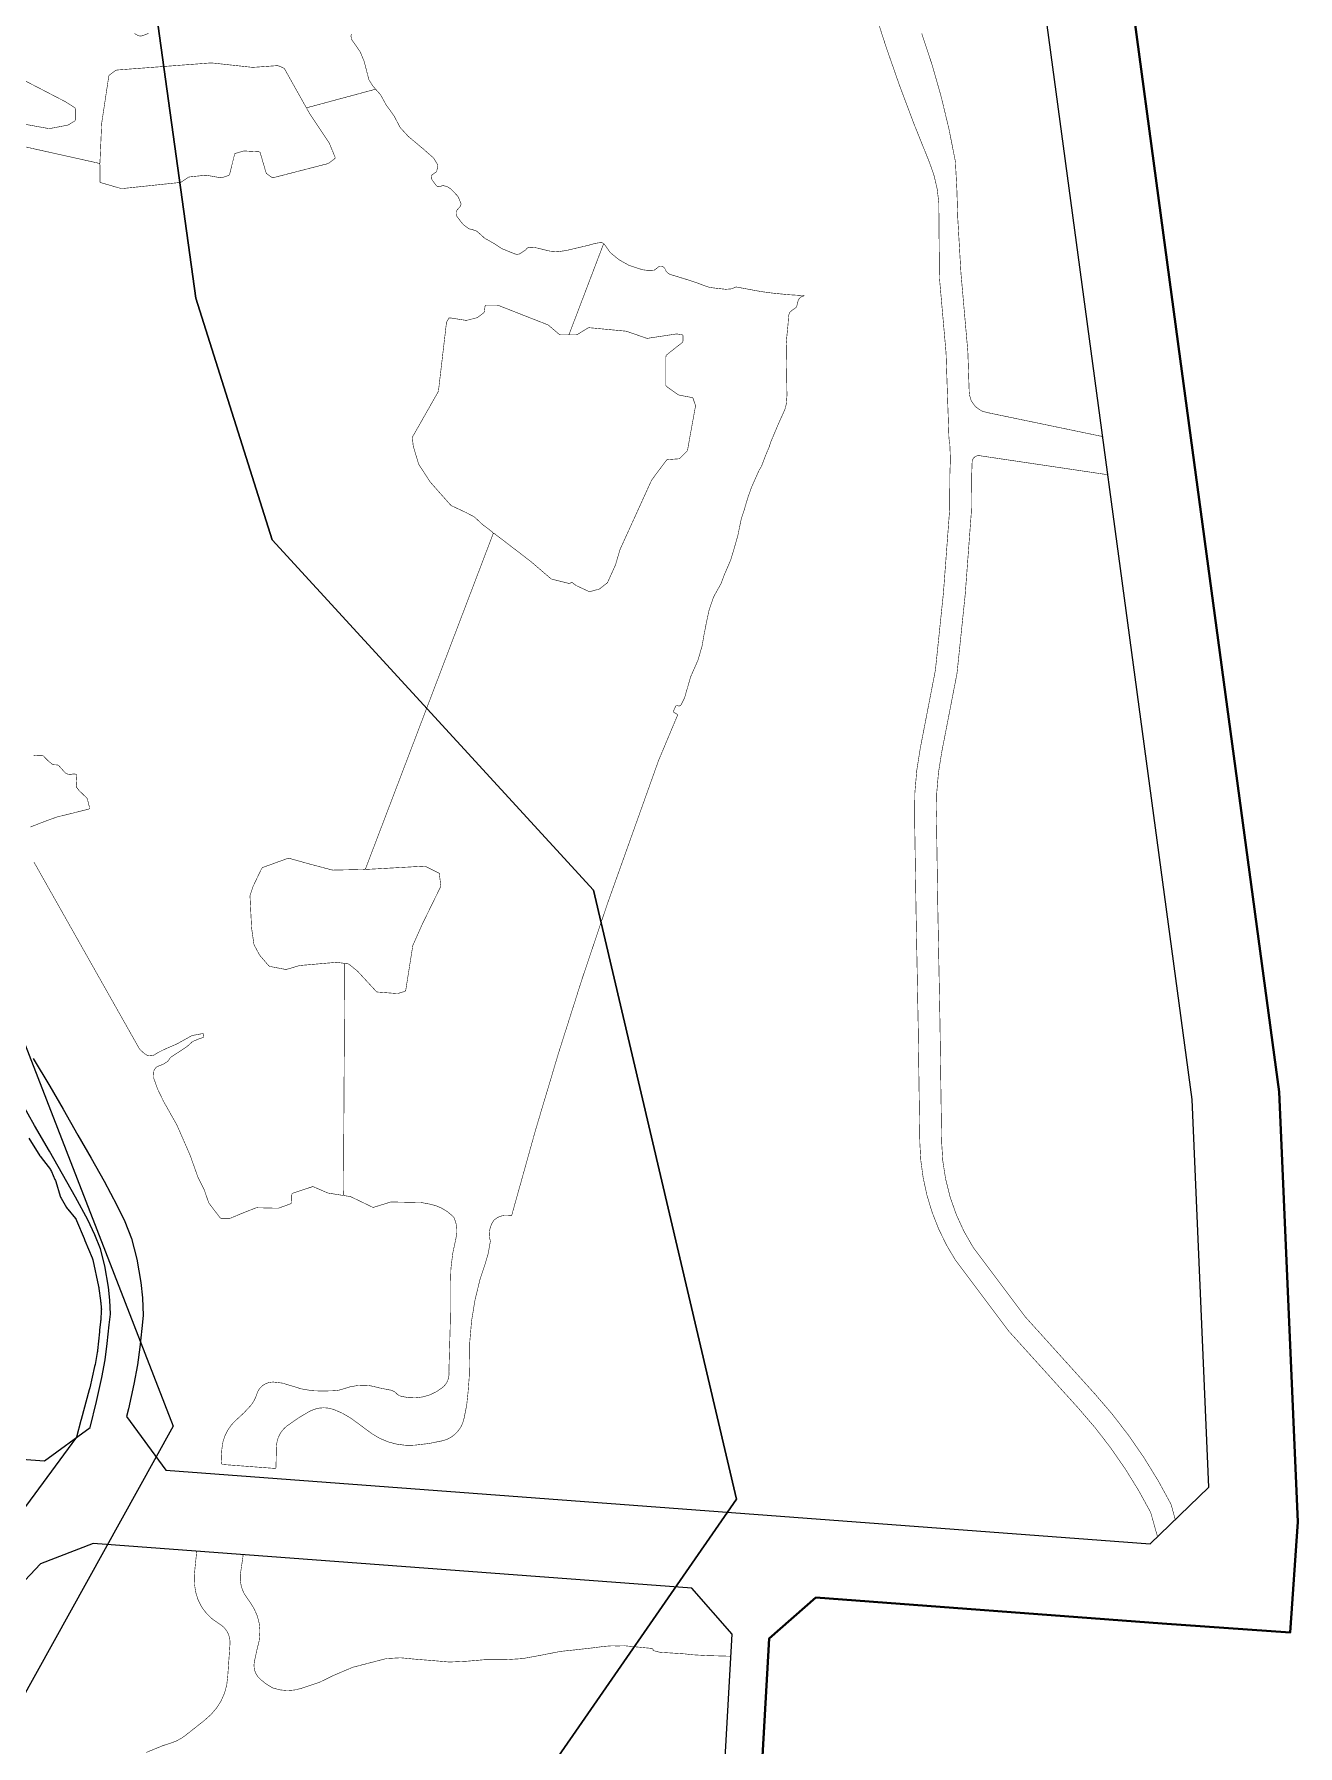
# Model space of a CAD drawing. Header units: millimetres. Extents: x -2018 to 1267, y -2071 to 2585.
# Drawn here: x 688 to 1267, y -178 to 606 of the extents above; entities that cross this region are included whole.
import ezdxf

# ---------------------------------------------------------------- set-up
doc = ezdxf.new("R2010")
doc.units = ezdxf.units.MM
doc.linetypes.add('DASH', pattern=[0.35, 0.25, -0.1])
for name, color, linetype in [('0block', 7, 'Continuous'), ('0lake', 140, 'DASH'), ('0river', 141, 'Continuous'), ('1origin_square', 40, 'Continuous'), ('2area_all', 7, 'Continuous'), ('2area_up', 7, 'Continuous')]:
    doc.layers.add(name, color=color, linetype=linetype)
doc.layers.add('0edge', color=40, linetype='Continuous', lineweight=40)

msp = doc.modelspace()

# ---------------------------------------------------------------- linework, layer by layer
at = {"layer": '0block', "color": 7}
for points in [[(687.7, 136.8), (695.33, 124), (701.33, 113.49), (708.15, 101.66), (714.17, 91.13), (720.17, 80.48), (726.03, 69.58), (729.62, 62), (732.76, 54.22), (735.18, 44.79), (737, 34.04), (737.75, 27.07), (738.07, 19.01), (737.43, 12.98), (736.44, 4.37), (735.44, -3.62), (733.8, -12.5), (731.26, -23.83), (730.43, -27.32), (748.39, -51.9), (1199.57, -85.73), (1226.41, -59.72), (1218.76, 117.88), (1142.23, 685.19)], [(977.67, -661.89), (1007.96, -127.15), (989.49, -106.08), (715.06, -85.5), (691.02, -94.81), (669.62, -117.44), (659.06, -128.04), (653.57, -133.81), (648.97, -138.69), (646.45, -141.26), (640.75, -147.99), (636.07, -154.08), (630.13, -162.59), (623.88, -172.07), (619.99, -178.31)]]:
    msp.add_lwpolyline(points, dxfattribs=at)
at = {"layer": '0block'}
msp.add_lwpolyline([(659.55, -45.24), (692.84, -47.73), (713.79, -32.43), (716.64, -20.45), (719.1, -9.49), (720.61, -1.32), (721.55, 6.15), (722.52, 14.63), (723.04, 19.51), (722.78, 25.96), (722.13, 31.98), (720.49, 41.68), (718.48, 49.52), (715.88, 55.97), (712.63, 62.81), (707.03, 73.25), (701.12, 83.73), (695.14, 94.2), (688.32, 106.02), (682.38, 116.44)], dxfattribs=at)
at = {"layer": '0edge'}
msp.add_lwpolyline([(994.5, -665.41), (1024.87, -129.15), (1046.34, -110.34), (1204.94, -122.23), (1263.59, -126.34), (1267.13, -75.63), (1258.64, 121.42), (1213.32, 457.41), (1202.47, 537.87), (1181.91, 690.24), (1179.69, 708.84), (1174.38, 765.41), (1162.69, 960.08), (1157.9, 1040), (1138.65, 1360.82), (1125.47, 1583.56)], dxfattribs=at)
at = {"layer": '0lake', "const_width": 0.25}
for points in [[(1094.81, 606.63), (1094.95, 606.15), (1095.11, 605.68), (1099.49, 592.38), (1099.64, 591.9), (1099.78, 591.42), (1103.61, 577.96), (1103.74, 577.47), (1103.87, 576.99), (1107.14, 563.38), (1107.26, 562.89), (1107.36, 562.4), (1110.18, 548.18), (1110.25, 547.68), (1110.28, 547.19), (1110.91, 535.2), (1110.93, 534.7), (1111.3, 522.71), (1111.32, 522.21), (1111.34, 521.71), (1112.76, 497.25), (1112.79, 496.75), (1112.83, 496.25), (1115.9, 461.39), (1115.94, 460.89), (1115.96, 460.39), (1116.55, 442.9), (1116.57, 442.4), (1116.62, 441.9), (1116.67, 441.41), (1116.73, 440.91), (1116.83, 440.42), (1117.25, 438.98), (1117.39, 438.5), (1117.59, 438.05), (1119.04, 436.01), (1119.35, 435.62), (1119.71, 435.28), (1121.74, 433.82), (1122.17, 433.57), (1122.64, 433.4), (1124.08, 432.97), (1124.56, 432.84), (1125.05, 432.73), (1177.43, 421.84), (1177.76, 421.57), (1177.86, 421.08), (1180.06, 404.73), (1179.89, 404.34), (1179.4, 404.38), (1121.54, 412.98), (1121.04, 413.03), (1120.54, 413.01), (1120.06, 412.91), (1119.59, 412.72), (1119.16, 412.46), (1118.79, 412.14), (1118.47, 411.75), (1118.22, 411.32), (1118.04, 410.85), (1117.95, 410.36), (1117.91, 409.86), (1117.89, 409.36), (1117.72, 404.37), (1117.71, 403.87), (1117.71, 403.37), (1117.59, 387.87), (1117.57, 387.37), (1117.53, 386.87), (1114.75, 349.47), (1114.7, 348.98), (1114.65, 348.48), (1111.03, 313.67), (1110.97, 313.17), (1110.88, 312.68), (1104.02, 277.34), (1103.93, 276.85), (1103.85, 276.35), (1102.53, 267.96), (1102.46, 267.46), (1102.42, 266.96), (1101.7, 258.49), (1101.67, 257.99), (1101.66, 257.49), (1101.54, 248.99), (1101.54, 248.49), (1101.55, 247.99), (1102.21, 204.5), (1102.22, 204), (1103.2, 152.01), (1103.2, 151.51), (1103.93, 99.01), (1103.94, 98.51), (1103.97, 98.01), (1104.42, 90.53), (1104.45, 90.03), (1104.52, 89.53), (1105.74, 81.63), (1105.85, 81.14), (1105.98, 80.66), (1107.79, 73.38), (1107.95, 72.9), (1108.11, 72.43), (1110.6, 65.36), (1110.79, 64.9), (1111, 64.44), (1114.12, 57.62), (1114.36, 57.18), (1114.61, 56.75), (1118.35, 50.25), (1118.62, 49.83), (1118.92, 49.43), (1142.02, 18.62), (1142.34, 18.24), (1142.68, 17.87), (1173.84, -16.64), (1174.18, -17.01), (1174.5, -17.39), (1181.99, -26.12), (1182.3, -26.51), (1182.61, -26.9), (1189.62, -36.01), (1189.91, -36.42), (1190.2, -36.83), (1196.44, -45.89), (1196.73, -46.3), (1196.99, -46.73), (1203.01, -56.52), (1203.27, -56.95), (1203.51, -57.39), (1209.01, -67.49), (1209.18, -67.96), (1209.32, -68.44), (1210.9, -74.23), (1210.93, -74.72), (1203.39, -82.02), (1203.03, -82.35), (1202.74, -81.99), (1199.9, -71.88), (1199.74, -71.4), (1199.54, -70.95), (1194.48, -61.75), (1194.23, -61.31), (1193.98, -60.88), (1188.19, -51.53), (1187.92, -51.11), (1187.63, -50.7), (1181.65, -42.07), (1181.36, -41.66), (1181.06, -41.26), (1174.64, -32.95), (1174.33, -32.56), (1174.01, -32.17), (1167.18, -24.2), (1166.85, -23.82), (1166.52, -23.45), (1134.68, 11.8), (1134.36, 12.18), (1134.05, 12.58), (1110.66, 43.78), (1110.36, 44.18), (1110.09, 44.6), (1106.28, 51.06), (1106.04, 51.5), (1105.82, 51.95), (1102.76, 58.24), (1102.55, 58.7), (1102.36, 59.16), (1099.81, 65.68), (1099.63, 66.14), (1099.47, 66.62), (1097.3, 73.8), (1097.17, 74.28), (1097.06, 74.77), (1095.58, 81.61), (1095.48, 82.1), (1095.4, 82.59), (1094.47, 89.53), (1094.41, 90.03), (1094.36, 90.52), (1093.96, 98.01), (1093.94, 98.51), (1093.93, 99.01), (1093.2, 151.51), (1093.19, 152.01), (1093.18, 152.51), (1092.22, 204), (1092.21, 204.5), (1091.54, 247.99), (1091.54, 248.49), (1091.54, 248.99), (1091.67, 257.99), (1091.68, 258.49), (1091.71, 258.99), (1092.52, 268.46), (1092.57, 268.95), (1092.65, 269.45), (1094.05, 278.34), (1094.13, 278.83), (1094.22, 279.32), (1100.98, 314.17), (1101.07, 314.67), (1101.13, 315.16), (1104.7, 349.48), (1104.75, 349.97), (1104.79, 350.47), (1107.54, 387.37), (1107.58, 387.87), (1107.6, 388.37), (1107.71, 403.87), (1107.71, 404.37), (1107.73, 404.87), (1107.94, 410.86), (1107.95, 411.36), (1107.94, 411.86), (1107.69, 418.36), (1107.64, 418.86), (1107.56, 419.35), (1107.46, 419.84), (1107.38, 420.33), (1107.33, 420.83), (1107.29, 421.33), (1107.26, 421.83), (1107.24, 422.33), (1105.97, 459.81), (1105.95, 460.3), (1105.91, 460.8), (1102.97, 494.17), (1102.94, 494.67), (1102.94, 495.17), (1102.69, 522.17), (1102.69, 522.67), (1102.69, 523.17), (1102.66, 528.17), (1102.65, 528.67), (1102.62, 529.17), (1101.97, 534.63), (1101.91, 535.13), (1101.81, 535.62), (1100.57, 540.98), (1100.44, 541.46), (1100.29, 541.94), (1098.46, 547.12), (1098.29, 547.59), (1098.11, 548.06), (1091.57, 564.29), (1091.39, 564.76), (1091.2, 565.22), (1084.87, 582.07), (1084.7, 582.54), (1084.53, 583.01), (1078.6, 600.01), (1078.44, 600.48), (1078.29, 600.95), (1070.78, 624.28)], [(833.58, 606.32), (833.38, 605.86), (833.23, 605.39), (833.45, 604.41), (833.56, 603.93), (833.78, 603.48), (834.93, 601.84), (835.21, 601.43), (835.5, 601.02), (837.19, 598.54), (837.47, 598.13), (837.67, 597.67), (839.02, 594.44), (839.21, 593.98), (839.37, 593.5), (840.5, 589.15), (840.62, 588.66), (841.37, 585.76), (841.51, 585.28), (841.78, 584.85), (842.85, 583.17), (843.11, 582.74), (843.4, 582.33), (844.39, 581.2), (844.4, 580.93), (813.5, 572.6), (813.01, 572.53), (812.65, 572.77), (802.87, 590.22), (802.54, 590.58), (802.1, 590.81), (800.26, 591.6), (799.79, 591.74), (799.29, 591.76), (788.82, 591.02), (788.32, 590.99), (787.82, 591.02), (769.93, 592.97), (769.43, 593.01), (768.93, 593.01), (726.05, 589.77), (725.58, 589.64), (725.15, 589.38), (722.75, 587.58), (722.41, 587.22), (722.26, 586.76), (719.13, 566), (719.06, 565.5), (719.02, 565), (718.25, 547.52), (718.19, 547.02), (717.78, 547.02), (669.96, 557.69)], [(734.07, 606.52), (734.5, 606.27), (734.93, 606.01), (735.36, 605.76), (735.79, 605.51), (736.28, 605.41), (736.78, 605.39), (737.28, 605.39), (737.76, 605.5), (740.56, 606.58)], [(670.38, 557.59), (717.72, 547.03), (718.12, 546.79), (718.22, 546.32), (718.22, 538.82), (718.32, 538.34), (718.73, 538.13), (727.85, 535.47), (728.34, 535.43), (728.84, 535.47), (755.19, 538.26), (755.63, 538.49), (756.04, 538.77), (758.54, 540.43), (758.96, 540.7), (759.45, 540.79), (766.41, 541.52), (766.91, 541.54), (767.4, 541.47), (773.31, 540.43), (773.81, 540.36), (774.28, 540.48), (777.13, 541.43), (777.55, 541.69), (777.7, 542.16), (780, 551.37), (780.44, 551.58), (780.92, 551.72), (783.8, 552.58), (784.29, 552.67), (784.79, 552.65), (791.28, 552.29), (791.64, 551.97), (794.31, 542.86), (794.49, 542.4), (794.87, 542.08), (796.91, 540.63), (797.33, 540.4), (797.83, 540.46), (822.03, 546.7), (822.52, 546.83), (822.98, 547), (825.78, 549.1), (826.06, 549.45), (825.94, 549.93), (823.47, 555.94), (823.25, 556.39), (822.99, 556.82), (814.39, 569.72), (814.13, 570.14), (813.88, 570.58), (813.15, 571.88), (813.01, 572.35), (813.38, 572.57), (844.28, 580.9), (844.74, 580.77), (845.08, 580.41), (846.73, 578.53), (847, 578.12), (847.25, 577.68), (849.17, 574.17), (849.42, 573.74), (849.71, 573.33), (852.93, 568.87), (853.18, 568.44), (853.41, 568), (855.73, 563.57), (856.03, 563.17), (856.37, 562.8), (859.07, 559.85), (859.41, 559.48), (859.79, 559.15), (865.13, 554.64), (865.52, 554.32), (866.3, 553.69), (866.68, 553.37), (867.05, 553.03), (867.79, 552.36), (868.16, 552.03), (868.54, 551.7), (870.81, 549.74), (871.17, 549.39), (871.43, 548.97), (872.99, 546.4), (873.1, 545.92), (873, 545.43), (872.58, 543.47), (872.34, 543.04), (871.1, 542.19), (870.69, 541.91), (870.31, 541.59), (870.22, 541.1), (870.13, 540.61), (870.05, 540.12), (870.31, 539.69), (870.86, 538.86), (871.13, 538.44), (871.43, 538.03), (872.37, 536.87), (872.69, 536.49), (873.16, 536.32), (873.65, 536.35), (874.15, 536.44), (874.63, 536.58), (875.11, 536.71), (875.59, 536.79), (876.55, 536.54), (877.04, 536.4), (877.5, 536.23), (878.76, 535.42), (879.17, 535.13), (879.53, 534.78), (881.93, 532.24), (882.25, 531.86), (882.49, 531.42), (883.46, 529.11), (883.64, 528.65), (883.7, 528.18), (883.5, 527.72), (883.29, 527.26), (883.03, 526.84), (882.68, 526.49), (882.34, 526.12), (882, 525.75), (881.69, 525.36), (881.5, 524.91), (881.47, 524.42), (881.47, 523.92), (881.53, 523.42), (881.64, 522.94), (881.91, 522.52), (884.36, 519.36), (884.69, 518.99), (885.08, 518.68), (887.09, 517.18), (887.52, 516.94), (888, 516.83), (888.49, 516.73), (888.97, 516.59), (889.93, 516.29), (890.4, 516.14), (890.85, 515.92), (891.24, 515.61), (891.63, 515.3), (892.01, 514.98), (893.13, 513.98), (893.5, 513.64), (893.86, 513.29), (894.21, 512.94), (894.6, 512.64), (895.92, 511.91), (896.36, 511.67), (896.79, 511.42), (898.52, 510.42), (898.95, 510.17), (899.37, 509.9), (901.88, 508.25), (902.31, 507.99), (902.76, 507.77), (905.07, 506.82), (905.53, 506.63), (905.99, 506.44), (908.31, 505.51), (908.79, 505.36), (909.28, 505.33), (909.78, 505.35), (910.28, 505.41), (910.73, 505.61), (911.14, 505.89), (911.56, 506.16), (912.81, 506.99), (913.22, 507.28), (913.57, 507.63), (913.88, 508.02), (914.26, 508.29), (914.75, 508.39), (915.24, 508.49), (915.74, 508.54), (916.24, 508.52), (917.23, 508.42), (917.73, 508.36), (918.22, 508.27), (924.05, 506.85), (924.54, 506.76), (925.04, 506.72), (928.03, 506.52), (928.53, 506.53), (929.02, 506.61), (931.49, 507), (931.98, 507.08), (932.47, 507.18), (937.83, 508.43), (938.32, 508.55), (938.8, 508.66), (941.72, 509.36), (942.21, 509.47), (942.69, 509.6), (944.61, 510.16), (945.1, 510.28), (945.59, 510.37), (947.56, 510.67), (948.06, 510.66), (948.54, 510.54), (948.98, 510.33), (948.95, 509.9), (948.92, 509.83), (933.26, 468.71), (932.88, 468.41), (929.88, 468.41), (929.38, 468.41), (928.89, 468.47), (924.31, 472.34), (923.93, 472.66), (923.53, 472.97), (901.19, 481.74), (900.73, 481.91), (900.23, 482), (895.23, 482), (894.78, 481.94), (894.7, 481.44), (894.45, 479.46), (894.37, 478.97), (894.14, 478.54), (891.74, 476.74), (891.33, 476.44), (890.91, 476.2), (886.54, 475.11), (886.05, 475.03), (885.56, 475.09), (879.14, 476.1), (878.64, 476.17), (878.21, 476.11), (877.44, 474.83), (877.19, 474.39), (877.02, 473.93), (873.42, 443.14), (873.34, 442.65), (873.17, 442.18), (861.8, 422.19), (861.56, 421.75), (861.41, 421.29), (861.76, 417.81), (861.83, 417.31), (861.96, 416.83), (864.12, 409.65), (864.29, 409.18), (864.52, 408.74), (869.43, 401.2), (869.72, 400.79), (870.05, 400.41), (878.67, 390.68), (879.02, 390.32), (879.42, 390.04), (885.75, 387.06), (886.2, 386.84), (886.65, 386.61), (889.3, 385.21), (889.74, 384.96), (890.13, 384.66), (893.04, 381.92), (893.42, 381.59), (893.81, 381.28), (898.18, 377.93), (898.44, 377.56), (898.36, 377.08), (839.99, 223.82), (839.68, 223.47), (839.2, 223.39), (825.2, 223.07), (824.7, 223.12), (824.22, 223.23), (814.07, 225.93), (813.59, 226.07), (813.11, 226.2), (804.92, 228.49), (804.43, 228.47), (803.96, 228.33), (792.68, 224.23), (792.37, 223.86), (792.15, 223.42), (788.69, 216.2), (788.48, 215.75), (788.31, 215.28), (787.05, 211.48), (787.01, 210.99), (787.03, 210.49), (787.71, 197), (787.75, 196.51), (787.81, 196.01), (788.8, 189.08), (788.98, 188.62), (789.22, 188.18), (791.11, 184.66), (791.35, 184.22), (791.66, 183.82), (795.56, 179.27), (795.97, 178.98), (796.45, 178.86), (803.32, 177.55), (803.82, 177.6), (804.3, 177.74), (809.58, 179.29), (810.07, 179.37), (810.57, 179.42), (826.51, 180.8), (827, 180.77), (827.5, 180.71), (829.98, 180.38), (830.43, 180.19), (829.81, 74.69), (829.79, 74.2), (829.37, 74.02), (823.44, 74.95), (822.95, 75.03), (822.47, 75.17), (816.51, 77.75), (816.05, 77.94), (815.57, 77.97), (806.56, 74.98), (806.22, 74.69), (806.14, 74.19), (806.02, 70.7), (805.81, 70.29), (805.37, 70.07), (800.2, 68.17), (799.71, 68.11), (799.21, 68.12), (790.21, 68.33), (789.72, 68.26), (789.25, 68.09), (784.13, 66.08), (783.67, 65.9), (783.21, 65.71), (778.13, 63.58), (777.64, 63.51), (777.14, 63.51), (773.64, 63.51), (773.27, 63.78), (772.96, 64.18), (768.42, 70.14), (768.13, 70.55), (767.93, 71.01), (766.16, 76.21), (765.96, 76.67), (765.74, 77.12), (763.3, 82.05), (763.08, 82.5), (762.91, 82.97), (759.73, 91.92), (759.56, 92.39), (759.36, 92.85), (756.36, 99.72), (756.16, 100.18), (753.54, 106.13), (753.31, 106.57), (753.07, 107.01), (747.66, 116.59), (747.42, 117.03), (747.2, 117.47), (744.81, 122.43), (744.6, 122.89), (744.43, 123.35), (742.92, 127.59), (742.77, 128.07), (742.76, 128.56), (742.94, 131.05), (743.14, 131.51), (743.42, 131.92), (744.02, 132.72), (744.43, 132.99), (744.89, 133.18), (746.75, 133.92), (747.21, 134.11), (747.64, 134.36), (748.91, 135.16), (749.31, 135.46), (749.62, 135.85), (750.49, 137.07), (750.86, 137.41), (751.27, 137.69), (757.96, 142.07), (758.34, 142.4), (758.72, 142.73), (760.57, 144.41), (761.01, 144.64), (761.47, 144.84), (763.31, 145.61), (763.78, 145.79), (764.26, 145.94), (765.68, 146.41), (765.85, 146.85), (765.78, 147.34), (765.7, 147.83), (765.47, 148.19), (761.04, 147.36), (760.56, 147.25), (760.09, 147.07), (753.98, 143.66), (753.54, 143.42), (753.08, 143.21), (748.95, 141.44), (748.49, 141.24), (748.04, 141.02), (745.79, 139.93), (745.35, 139.7), (744.91, 139.45), (743.18, 138.45), (742.74, 138.22), (742.26, 138.1), (741.26, 137.99), (740.77, 137.96), (740.28, 138.03), (739.39, 138.49), (738.96, 138.73), (738.57, 139.04), (737.07, 140.37), (736.7, 140.71), (736.37, 141.08), (687.94, 226.85)], [(674.89, 566.51), (694.57, 562.97), (695.07, 562.91), (695.56, 563), (703.42, 564.49), (703.88, 564.69), (704.31, 564.95), (706.85, 566.54), (706.94, 567.02), (706.94, 571.52), (706.94, 572.02), (706.76, 572.47), (702.97, 574.89), (702.54, 575.16), (702.11, 575.4), (680.8, 586.44)], [(686.38, 242.84), (692.9, 245.37), (693.37, 245.55), (693.84, 245.72), (698.07, 247.25), (698.55, 247.41), (699.03, 247.54), (706.32, 249.32), (706.8, 249.44), (713.1, 251.04), (713.48, 251.29), (713.47, 251.76), (712.85, 254.19), (712.74, 254.67), (712.63, 255.16), (712.52, 255.65), (712.26, 256.06), (711.91, 256.42), (709.03, 259.2), (708.68, 259.54), (708.36, 259.93), (707.46, 261.13), (707.36, 261.6), (707.38, 262.1), (707.66, 266.59), (707.37, 266.91), (706.9, 267.08), (706.41, 267.15), (705.91, 267.11), (704.92, 266.97), (704.42, 266.94), (703.93, 267.02), (702.95, 267.21), (702.52, 267.46), (702.18, 267.82), (699.17, 271.17), (698.7, 271.26), (698.2, 271.3), (697.2, 271.36), (696.7, 271.4), (696.3, 271.69), (694.75, 272.96), (694.37, 273.28), (694.02, 273.63), (692.28, 275.43), (691.8, 275.52), (691.3, 275.54), (688.8, 275.58), (688.3, 275.56), (687.8, 275.54)], [(739.45, -181.32), (746.85, -178.28), (747.32, -178.11), (747.79, -177.96), (750.65, -177.04), (751.13, -176.88), (751.59, -176.7), (752.99, -176.16), (753.45, -175.96), (753.89, -175.72), (755.21, -175.02), (755.64, -174.75), (756.05, -174.46), (757.28, -173.61), (757.67, -173.3), (758.06, -172.99), (765.91, -166.79), (766.29, -166.46), (768.9, -164.13), (769.25, -163.78), (769.58, -163.4), (771.54, -161.13), (771.84, -160.73), (772.1, -160.31), (773.71, -157.77), (773.92, -157.32), (775.13, -154.57), (775.33, -154.11), (775.46, -153.63), (776.25, -150.74), (776.35, -150.25), (776.76, -146.77), (776.81, -146.27), (777.78, -132.31), (777.81, -131.81), (777.84, -130.31), (777.78, -129.81), (777.7, -129.32), (777.63, -128.82), (777.5, -128.34), (777.35, -127.86), (777.2, -127.39), (777.01, -126.92), (776.78, -126.48), (776.55, -126.03), (776.31, -125.6), (775.71, -124.8), (775.41, -124.4), (774.69, -123.7), (774.33, -123.36), (773.92, -123.06), (773.1, -122.49), (772.69, -122.21), (770.63, -120.8), (770.22, -120.51), (769.81, -120.22), (767.63, -118.15), (767.27, -117.81), (766.95, -117.42), (765.44, -115.43), (765.14, -115.03), (764.86, -114.62), (763.49, -111.95), (763.26, -111.5), (763.11, -111.03), (762.36, -108.64), (762.21, -108.17), (762.1, -107.68), (761.71, -105.21), (761.64, -104.71), (761.57, -104.22), (761.47, -101.22), (761.46, -100.72), (761.5, -100.22), (761.71, -97.73), (761.76, -97.23), (761.81, -96.74), (762.52, -89.77), (762.58, -89.28), (763.02, -89.1), (783.46, -90.63), (783.82, -90.81), (783.81, -91.3), (782.94, -97.24), (782.87, -97.74), (782.8, -98.23), (782.6, -99.72), (782.56, -100.21), (782.55, -100.71), (782.56, -101.71), (782.57, -102.21), (782.61, -102.71), (782.84, -104.19), (782.93, -104.69), (783.05, -105.17), (783.34, -106.13), (783.49, -106.6), (783.67, -107.07), (784.31, -108.43), (784.55, -108.86), (784.83, -109.28), (785.38, -110.11), (785.66, -110.53), (785.95, -110.94), (787.11, -112.57), (787.38, -112.98), (787.65, -113.41), (788.68, -115.12), (788.92, -115.56), (789.13, -116.01), (790.16, -118.29), (790.33, -118.76), (790.47, -119.24), (791.11, -121.65), (791.21, -122.14), (791.27, -122.64), (791.51, -125.13), (791.53, -125.63), (791.51, -126.13), (791.26, -129.62), (791.19, -130.11), (791.08, -130.6), (790.25, -134), (790.14, -134.49), (790.03, -134.98), (789.08, -139.37), (788.99, -139.87), (788.93, -140.36), (788.87, -140.86), (788.85, -141.36), (788.87, -141.86), (788.9, -142.36), (788.97, -142.85), (789.08, -143.34), (789.2, -143.82), (789.36, -144.29), (789.55, -144.76), (789.75, -145.21), (790, -145.65), (790.26, -146.07), (790.55, -146.48), (790.87, -146.87), (791.2, -147.24), (791.55, -147.59), (791.93, -147.92), (793.86, -149.51), (794.26, -149.81), (794.67, -150.09), (796.81, -151.39), (797.24, -151.65), (797.7, -151.83), (800.6, -152.59), (801.09, -152.68), (803.82, -152.92), (804.32, -152.94), (806.81, -152.75), (807.31, -152.71), (807.8, -152.61), (810.23, -152.01), (810.71, -151.89), (818.29, -149.32), (818.77, -149.16), (819.23, -148.99), (825.07, -146.13), (825.52, -145.91), (833.35, -142.59), (833.81, -142.39), (834.28, -142.24), (840.57, -140.6), (841.06, -140.47), (848.8, -138.46), (849.28, -138.34), (849.78, -138.27), (855.27, -137.97), (855.77, -137.95), (856.27, -137.95), (862.24, -138.53), (862.74, -138.58), (863.24, -138.62), (870.22, -139.17), (870.71, -139.21), (871.21, -139.25), (877.69, -139.82), (878.19, -139.86), (878.69, -139.87), (886.18, -139.51), (886.68, -139.48), (893.65, -138.88), (894.15, -138.83), (894.65, -138.82), (904.15, -138.77), (904.65, -138.76), (911.14, -138.36), (911.63, -138.33), (912.13, -138.26), (920, -136.82), (920.49, -136.73), (928.83, -135.09), (929.32, -135), (935.29, -134.37), (935.79, -134.32), (936.28, -134.26), (943.24, -133.48), (943.74, -133.42), (944.23, -133.36), (948.2, -132.84), (948.69, -132.77), (949.19, -132.71), (952.18, -132.48), (952.68, -132.44), (953.18, -132.44), (954.68, -132.49), (955.18, -132.5), (955.68, -132.51), (957.68, -132.44), (958.18, -132.43), (958.68, -132.42), (971.12, -133.64), (971.61, -133.7), (971.65, -134.19), (971.78, -134.62), (972.26, -134.74), (972.75, -134.86), (974.2, -135.25), (974.68, -135.37), (975.18, -135.43), (985.16, -136.06), (985.66, -136.1), (986.16, -136.13), (989.14, -136.47), (989.63, -136.53), (990.13, -136.57), (994.13, -136.79), (994.62, -136.82), (995.12, -136.84), (995.62, -136.87), (996.12, -136.9), (996.62, -136.92), (1006.62, -137.2), (1007.11, -137.25), (1007.35, -137.59), (1006.2, -157.05), (1006.17, -157.55), (1006.13, -158.05), (1004.77, -179.51)]]:
    msp.add_lwpolyline(points, dxfattribs=at)
msp.add_lwpolyline([(829.81, 74.21), (830.42, 179.71), (830.52, 180.19), (830.94, 180.25), (831.93, 180.12), (832.38, 179.92), (832.78, 179.61), (835.87, 177.08), (836.25, 176.76), (836.6, 176.4), (844.74, 167.58), (845.12, 167.26), (845.61, 167.18), (854.08, 166.53), (854.58, 166.5), (855.06, 166.62), (857.94, 167.48), (858.33, 167.78), (858.41, 168.27), (861.61, 188.52), (861.81, 188.98), (865.88, 198.12), (866.08, 198.57), (866.3, 199.02), (874.44, 215.64), (874.42, 216.14), (873.8, 221.1), (873.73, 221.59), (873.29, 221.82), (867.92, 224.5), (867.48, 224.72), (867.01, 224.89), (841.55, 223.46), (841.05, 223.43), (840.55, 223.42), (840.06, 223.43), (840.01, 223.87), (898.38, 377.14), (898.7, 377.47), (899.1, 377.23), (915.37, 364.76), (915.76, 364.44), (916.14, 364.12), (924.87, 356.64), (925.32, 356.41), (925.8, 356.28), (930.65, 355.09), (931.14, 354.97), (933.08, 354.48), (933.57, 354.37), (933.93, 354.7), (934.27, 355.06), (934.68, 354.82), (935.08, 354.52), (936.28, 353.61), (936.72, 353.38), (937.17, 353.17), (942.15, 350.84), (942.63, 350.68), (943.11, 350.81), (946.97, 351.86), (947.39, 352.12), (950.15, 354.27), (950.55, 354.58), (950.88, 354.95), (954.16, 362.25), (954.37, 362.7), (954.55, 363.17), (956.39, 369.4), (956.53, 369.88), (956.72, 370.35), (970.59, 400.84), (970.8, 401.29), (971.01, 401.75), (977.55, 410.59), (977.86, 410.98), (978.3, 411.2), (983.29, 411.56), (983.77, 411.63), (984.14, 411.97), (986.97, 414.8), (987.31, 415.16), (987.52, 415.61), (988.57, 421.52), (988.65, 422.01), (988.74, 422.5), (991.07, 435.29), (991.13, 435.79), (991.04, 436.28), (990.09, 439.12), (989.87, 439.53), (989.4, 439.69), (983.99, 440.7), (983.51, 440.82), (983.06, 441.03), (978.17, 444.52), (977.79, 444.83), (977.58, 445.25), (977.58, 458.25), (977.61, 458.74), (977.84, 459.15), (979.41, 460.4), (979.8, 460.71), (980.19, 461.02), (984.91, 464.73), (985.27, 465.07), (985.41, 465.52), (985.41, 468.02), (985.17, 468.39), (984.7, 468.51), (982.72, 468.79), (982.22, 468.77), (981.73, 468.7), (969.37, 466.83), (968.87, 466.82), (968.39, 466.95), (959.89, 469.9), (959.41, 470.04), (958.91, 470.11), (942.49, 471.67), (942, 471.59), (941.56, 471.35), (936.88, 468.47), (936.39, 468.41), (935.89, 468.41), (933.39, 468.41), (933.3, 468.82), (948.78, 509.48), (948.97, 509.94), (949.22, 510.08), (949.82, 509.28), (950.12, 508.88), (950.41, 508.48), (951.86, 506.43), (952.17, 506.05), (952.54, 505.71), (955.64, 503.18), (956.03, 502.87), (956.46, 502.61), (960.38, 500.41), (960.83, 500.2), (961.31, 500.04), (966.06, 498.48), (966.53, 498.32), (967.02, 498.2), (969, 497.96), (969.5, 497.92), (970, 497.94), (972, 498.03), (972.46, 498.15), (972.86, 498.45), (974.02, 499.41), (974.43, 499.69), (974.89, 499.86), (975.38, 499.9), (975.86, 499.77), (976.31, 499.55), (976.73, 499.28), (977.05, 498.91), (977.7, 497.56), (977.99, 497.16), (978.37, 496.84), (978.77, 496.54), (979.18, 496.26), (979.64, 496.05), (985.85, 494.16), (986.33, 494.01), (986.81, 493.86), (991.55, 492.29), (992.03, 492.13), (992.5, 491.96), (996.72, 490.41), (997.19, 490.24), (997.68, 490.12), (999.66, 489.87), (1000.16, 489.81), (1000.65, 489.75), (1004.63, 489.3), (1005.13, 489.28), (1005.62, 489.31), (1007.12, 489.42), (1007.62, 489.48), (1008.09, 489.63), (1008.99, 490.05), (1009.45, 490.26), (1009.92, 490.31), (1020.25, 488.4), (1020.74, 488.31), (1022.72, 488.02), (1023.22, 487.95), (1023.71, 487.89), (1025.69, 487.63), (1026.19, 487.56), (1026.69, 487.51), (1027.18, 487.45), (1033.65, 486.81), (1034.15, 486.77), (1034.65, 486.74), (1040.64, 486.38), (1040.94, 486.26), (1039.99, 485.96), (1039.53, 485.79), (1039.15, 485.46), (1038.81, 485.09), (1038.48, 484.72), (1038.22, 484.3), (1037.99, 483.33), (1037.88, 482.84), (1037.76, 482.36), (1037.63, 481.87), (1037.5, 481.39), (1037.29, 480.96), (1036.06, 480.1), (1035.65, 479.81), (1035.26, 479.49), (1034.88, 479.17), (1034.51, 478.84), (1034.23, 478.43), (1034.06, 477.96), (1033.91, 477.49), (1033.81, 477), (1033.57, 473.51), (1033.53, 473.01), (1033.48, 472.51), (1032.75, 465.05), (1032.72, 464.55), (1032.72, 464.05), (1033.05, 441.05), (1033.05, 440.55), (1033.02, 440.05), (1032.84, 437.56), (1032.8, 437.06), (1032.73, 436.57), (1032.38, 435.11), (1032.25, 434.62), (1032.08, 434.15), (1031.88, 433.69), (1029.02, 427.31), (1028.82, 426.85), (1028.63, 426.39), (1025.72, 419.47), (1025.54, 419.01), (1025.39, 418.53), (1025.1, 417.58), (1024.94, 417.1), (1024.75, 416.64), (1023.39, 413.41), (1023.2, 412.95), (1023.02, 412.48), (1021.6, 408.74), (1021.42, 408.28), (1021.21, 407.83), (1020.68, 406.98), (1020.42, 406.55), (1020.19, 406.11), (1017.13, 399.26), (1016.93, 398.8), (1016.76, 398.33), (1015.56, 395.04), (1015.39, 394.57), (1015.23, 394.1), (1013.52, 388.35), (1013.38, 387.87), (1013.23, 387.39), (1012.29, 384.54), (1012.14, 384.06), (1012.02, 383.58), (1010.61, 376.72), (1010.5, 376.24), (1010.37, 375.75), (1008.43, 369.03), (1008.29, 368.55), (1008.15, 368.07), (1007.58, 366.15), (1007.44, 365.67), (1007.27, 365.2), (1004.5, 358.77), (1004.31, 358.31), (1004.13, 357.84), (1003.08, 355.03), (1002.9, 354.56), (1002.7, 354.11), (1001.23, 351.49), (1000.99, 351.05), (1000.74, 350.62), (999.77, 348.87), (999.54, 348.43), (999.35, 347.97), (997.69, 343.25), (997.53, 342.78), (997.39, 342.3), (996.43, 337.9), (996.32, 337.41), (996.22, 336.92), (994.98, 330.54), (994.88, 330.05), (994.8, 329.56), (994.33, 326.6), (994.24, 326.1), (994.11, 325.62), (992.45, 319.86), (992.3, 319.38), (992.11, 318.91), (989.09, 312.05), (988.9, 311.59), (988.76, 311.11), (986.26, 302.46), (986.11, 301.99), (985.9, 301.53), (984.55, 298.86), (984.25, 298.49), (983.78, 298.33), (983.29, 298.33), (982.82, 298.49), (982.35, 298.52), (982.05, 298.15), (981.01, 295.88), (981.15, 295.47), (981.57, 295.2), (982.43, 294.7), (982.83, 294.4), (982.86, 293.92), (982.67, 293.46), (974.36, 273.63), (974.17, 273.16), (974, 272.69), (950.97, 208.18), (950.8, 207.71), (939.3, 173.59), (939.15, 173.12), (928.25, 138.81), (928.11, 138.33), (917.96, 104.31), (917.82, 103.83), (917.68, 103.35), (906.92, 64.82), (906.45, 64.69), (905.95, 64.72), (905.45, 64.75), (904.95, 64.78), (904.45, 64.79), (903.95, 64.79), (903.45, 64.76), (902.96, 64.69), (902.47, 64.6), (901.99, 64.47), (901.51, 64.31), (901.04, 64.14), (900.6, 63.91), (900.16, 63.66), (899.74, 63.4), (899.35, 63.09), (898.96, 62.77), (898.63, 62.4), (898.1, 61.56), (897.84, 61.13), (897.65, 60.67), (897.45, 60.21), (897.26, 59.74), (897.12, 59.27), (897, 58.78), (896.88, 58.29), (896.79, 57.8), (896.7, 56.81), (896.67, 56.31), (896.69, 55.81), (896.73, 55.31), (896.77, 54.81), (896.85, 54.32), (896.96, 53.83), (897.07, 53.34), (897.11, 52.85), (896.35, 48.41), (896.26, 47.92), (896.15, 47.43), (896.04, 46.95), (895.91, 46.46), (895.77, 45.98), (894.76, 42.63), (894.61, 42.16), (894.45, 41.68), (894.3, 41.21), (894.14, 40.73), (892.56, 35.99), (892.41, 35.51), (892.29, 35.03), (890.28, 26.77), (890.16, 26.28), (890.06, 25.79), (888.61, 16.91), (888.54, 16.41), (888.49, 15.92), (887.76, 7.45), (887.72, 6.95), (887.68, 6.45), (887.6, -2.55), (887.59, -3.05), (887.59, -3.55), (887.46, -9.05), (887.44, -9.55), (887.4, -10.05), (887.02, -15.03), (886.98, -15.53), (886.94, -16.03), (886.37, -21.5), (886.31, -21.99), (886.23, -22.49), (885.16, -27.88), (885.05, -28.37), (884.92, -28.85), (884.63, -29.81), (884.48, -30.29), (884.29, -30.75), (883.86, -31.65), (883.63, -32.1), (883.38, -32.53), (882.81, -33.35), (882.52, -33.76), (882.21, -34.15), (881.52, -34.88), (881.18, -35.24), (880.81, -35.57), (880.02, -36.19), (879.62, -36.49), (879.21, -36.77), (878.34, -37.26), (877.9, -37.5), (877.45, -37.72), (876.51, -38.06), (876.04, -38.23), (875.57, -38.39), (869.69, -39.58), (869.19, -39.67), (868.7, -39.75), (862.74, -40.45), (862.24, -40.5), (861.74, -40.51), (858.74, -40.53), (858.24, -40.52), (857.75, -40.47), (854.77, -40.09), (854.28, -40.02), (853.79, -39.91), (850.89, -39.13), (850.41, -38.99), (849.94, -38.83), (847.18, -37.66), (846.72, -37.46), (846.27, -37.25), (843.26, -35.46), (842.83, -35.2), (842.43, -34.9), (840.42, -33.41), (840.02, -33.12), (839.62, -32.82), (833.57, -28.38), (833.16, -28.09), (832.74, -27.83), (829.72, -26.06), (829.28, -25.82), (828.82, -25.62), (826.07, -24.43), (825.61, -24.24), (825.14, -24.06), (823.69, -23.68), (823.2, -23.57), (822.71, -23.5), (821.71, -23.41), (821.21, -23.36), (820.71, -23.34), (819.22, -23.46), (818.72, -23.51), (818.23, -23.6), (816.78, -23.97), (816.3, -24.11), (815.84, -24.3), (814.92, -24.71), (814.47, -24.91), (814.02, -25.14), (809.73, -27.7), (809.3, -27.96), (808.88, -28.23), (804.37, -31.37), (803.96, -31.67), (803.59, -32), (803.21, -32.32), (802.84, -32.66), (802.48, -33.01), (801.84, -33.77), (801.52, -34.16), (801.24, -34.57), (800.72, -35.42), (800.47, -35.86), (800.26, -36.31), (800.07, -36.77), (799.87, -37.24), (799.7, -37.7), (799.46, -38.67), (799.34, -39.16), (799.26, -39.65), (799.16, -40.65), (799.12, -41.15), (799.1, -41.64), (798.97, -47.64), (798.96, -48.14), (798.9, -50.64), (798.76, -51.06), (798.28, -51.13), (774.35, -49.33), (774.05, -49.05), (773.99, -48.56), (773.86, -46.56), (773.84, -46.06), (773.86, -45.56), (774.09, -42.57), (774.13, -42.07), (774.2, -41.58), (774.51, -39.6), (774.59, -39.11), (774.72, -38.63), (775.34, -36.72), (775.5, -36.25), (775.7, -35.8), (776.6, -34.01), (776.83, -33.57), (777.11, -33.15), (778.28, -31.53), (778.57, -31.12), (778.91, -30.75), (780.31, -29.33), (780.67, -28.98), (781.03, -28.63), (783.96, -25.91), (784.32, -25.56), (784.66, -25.2), (787.38, -22.27), (787.71, -21.89), (787.99, -21.47), (788.51, -20.62), (788.76, -20.19), (789, -19.75), (789.23, -19.31), (789.46, -18.86), (789.64, -18.4), (789.98, -17.45), (790.15, -16.99), (790.32, -16.52), (790.51, -16.05), (790.74, -15.61), (790.99, -15.18), (791.28, -14.77), (791.59, -14.37), (791.91, -13.99), (792.27, -13.65), (792.65, -13.32), (793.04, -13.01), (793.46, -12.74), (793.89, -12.48), (794.34, -12.27), (794.8, -12.08), (795.27, -11.9), (795.75, -11.78), (796.24, -11.68), (796.74, -11.61), (797.24, -11.58), (797.74, -11.56), (798.23, -11.6), (798.73, -11.66), (801.71, -12.03), (802.19, -12.15), (802.67, -12.29), (805.55, -13.14), (806.03, -13.29), (806.5, -13.43), (810.32, -14.63), (810.81, -14.73), (811.3, -14.82), (815.25, -15.48), (815.74, -15.53), (816.24, -15.55), (820.24, -15.68), (820.74, -15.67), (821.24, -15.66), (825.24, -15.54), (825.74, -15.51), (826.24, -15.46), (827.23, -15.35), (827.72, -15.27), (828.21, -15.15), (829.17, -14.87), (829.65, -14.73), (830.12, -14.58), (832.51, -13.84), (833, -13.73), (833.49, -13.64), (835.46, -13.29), (835.95, -13.2), (836.45, -13.16), (838.95, -13.03), (839.45, -13.02), (839.94, -13.05), (841.44, -13.16), (841.93, -13.23), (842.43, -13.33), (843.4, -13.54), (843.89, -13.64), (844.38, -13.76), (846.32, -14.23), (846.81, -14.35), (847.3, -14.45), (850.73, -15.11), (851.22, -15.21), (851.71, -15.33), (852.18, -15.49), (852.65, -15.68), (853.08, -15.93), (853.48, -16.22), (853.86, -16.55), (854.22, -16.9), (854.59, -17.23), (855, -17.52), (855.43, -17.77), (855.89, -17.96), (856.38, -18.08), (856.87, -18.18), (858.83, -18.57), (859.32, -18.66), (859.82, -18.7), (862.32, -18.78), (862.82, -18.78), (863.31, -18.74), (865.79, -18.42), (866.28, -18.33), (866.77, -18.2), (869.16, -17.49), (869.63, -17.31), (870.08, -17.1), (872.34, -16.02), (872.76, -15.76), (873.17, -15.47), (874.82, -14.33), (875.22, -14.04), (875.59, -13.7), (875.95, -13.35), (876.28, -12.98), (876.59, -12.59), (876.88, -12.18), (877.14, -11.75), (877.37, -11.31), (877.58, -10.86), (877.75, -10.39), (877.89, -9.91), (878.02, -9.43), (878.09, -8.93), (878.16, -8.44), (878.18, -7.94), (878.16, -7.44), (878.14, -6.94), (878.15, -6.44), (878.16, -5.94), (878.7, 12.55), (878.72, 13.05), (878.73, 13.55), (878.9, 23.05), (878.9, 23.55), (878.9, 24.05), (878.86, 33.05), (878.87, 33.55), (878.88, 34.05), (879.06, 40.05), (879.09, 40.55), (879.14, 41.05), (879.92, 47.5), (880.02, 47.99), (880.12, 48.48), (881.38, 54.35), (881.47, 54.84), (881.55, 55.33), (881.76, 56.81), (881.79, 57.31), (881.78, 57.81), (881.75, 58.81), (881.74, 59.31), (881.66, 59.81), (881.37, 61.28), (881.25, 61.76), (881.09, 62.23), (880.56, 63.64), (880.29, 64.05), (879.94, 64.41), (879.57, 64.75), (879.19, 65.08), (877.66, 66.36), (877.25, 66.65), (876.83, 66.92), (875.13, 67.97), (874.68, 68.19), (874.22, 68.39), (872.38, 69.18), (871.91, 69.33), (871.42, 69.46), (869.97, 69.84), (869.49, 69.97), (869, 70.07), (866.05, 70.62), (865.56, 70.7), (865.06, 70.72), (852.06, 70.97), (851.56, 70.96), (851.08, 70.84), (843.92, 68.61), (843.43, 68.5), (842.98, 68.67), (833.52, 73.22), (833.06, 73.43), (832.57, 73.52), (830.1, 73.91), (829.81, 74.16)], close=True, dxfattribs=at)
at = {"layer": '0river'}
msp.add_lwpolyline([(685.64, 100.24), (690.67, 92.18), (690.95, 91.77), (691.25, 91.37), (695.51, 85.82), (695.76, 85.38), (695.97, 84.93), (697.62, 81.29), (697.81, 80.82), (697.96, 80.35), (699.96, 73.64), (700.18, 73.19), (700.43, 72.76), (702.95, 68.44), (703.21, 68.01), (703.51, 67.62), (707.03, 63.39), (707.29, 62.96), (707.49, 62.51), (710.94, 54.19), (711.13, 53.73), (711.32, 53.27), (714.64, 45.45), (714.83, 44.98), (714.96, 44.5), (717.58, 32.28), (717.67, 31.79), (717.74, 31.29), (718.51, 25.85), (718.56, 25.35), (718.61, 24.85), (718.85, 22.36), (718.89, 21.86), (718.87, 21.37), (718.58, 16.87), (718.55, 16.38), (718.49, 15.88), (718.07, 12.4), (718.01, 11.91), (717.96, 11.41), (717.19, 2.95), (717.12, 2.45), (717.03, 1.96), (716, -3.44), (715.89, -3.93), (715.78, -4.42), (713.57, -14.17), (713.45, -14.66), (713.32, -15.14), (709.63, -28.65), (709.5, -29.13), (707.42, -36.85), (664.84, -94.6)], dxfattribs=at)
at = {"layer": '1origin_square'}
msp.add_lwpolyline([(246.46, 658.88), (303.78, 986.22), (470.06, 766.05), (587.56, 391), (751.79, -31.78), (500.83, -484.34), (520.61, -1085.05), (416.44, -1710.17)], dxfattribs=at)
at = {"layer": '2area_all'}
msp.add_lwpolyline([(-991.59, 1614.14), (-374.49, 1344.34), (-172.58, 1260.59), (-57.16, 1245.26), (197.73, 1245.26), (485.5, 1167.14), (674.76, 963.54), (739.24, 650.75), (762.18, 485.15), (797.2, 374.39), (944.44, 213.91), (1009.87, -65.19), (827.51, -328.67)], dxfattribs=at)
at = {"layer": '2area_up'}
msp.add_lwpolyline([(827.51, -328.67), (1009.87, -65.19), (944.44, 213.91), (797.2, 374.39), (762.18, 485.15), (739.24, 650.75), (674.76, 963.54), (485.5, 1167.14), (197.73, 1245.26), (-57.16, 1245.26), (-172.58, 1260.59), (-374.49, 1344.34), (-991.59, 1614.14)], dxfattribs=at)

doc.saveas('drawing.dxf')
